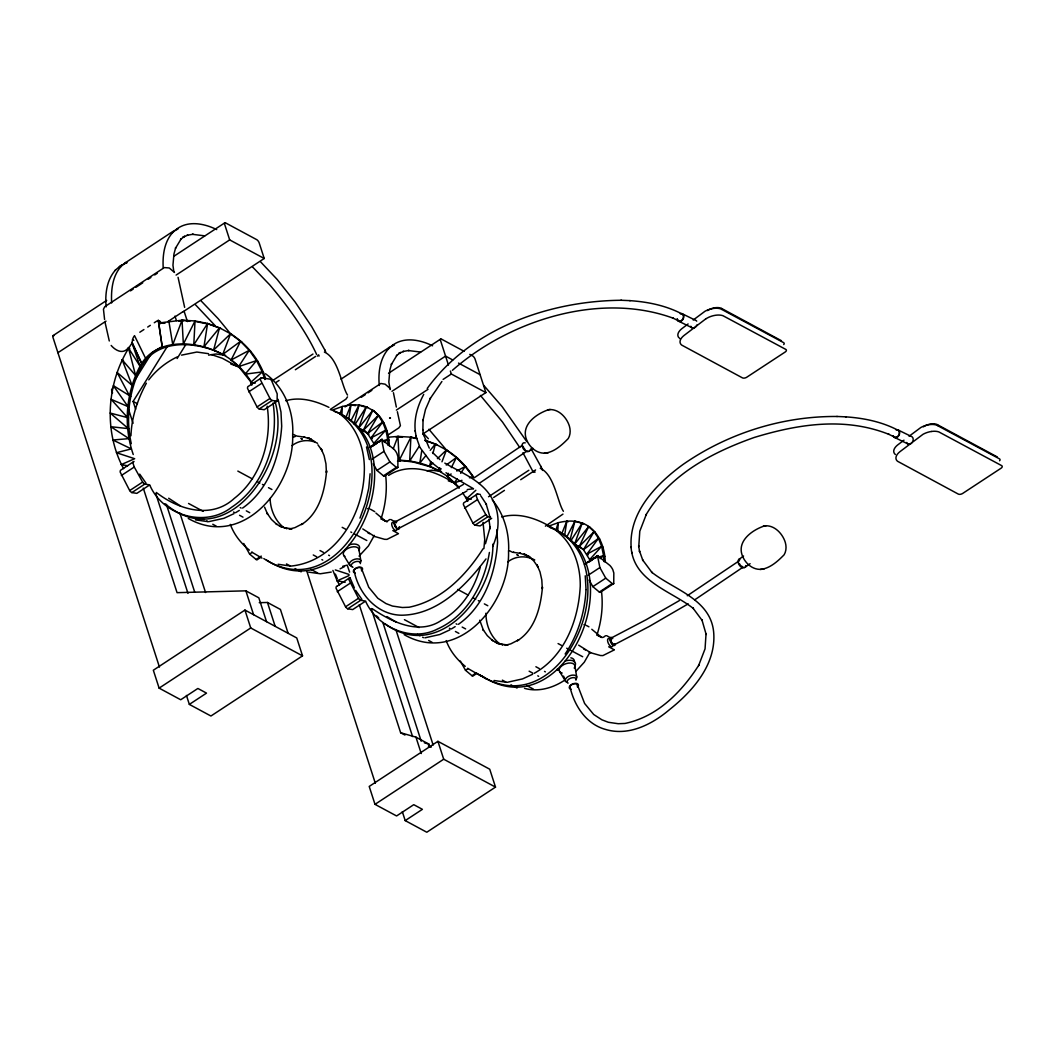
<?xml version="1.0" encoding="UTF-8"?>
<svg xmlns="http://www.w3.org/2000/svg" width="1055" height="1055" viewBox="0 0 1055 1055"><rect width="100%" height="100%" fill="white"/><g stroke="black" fill="none" stroke-linecap="round" stroke-linejoin="round"><path stroke-width="1.5" d="M397.854 467.299L397.946 456.775L396.917 453.452A6.989 2.69 56.7 0 0 394.003 449.245L381.62 439.434L383.994 451.355L389.888 461.945L396.377 467.352A3.811 1.477 56.7 0 0 397.867 467.299L384.943 475.779A3.811 1.477 56.7 0 1 383.453 475.831L376.965 470.425L373.285 463.818M613.733 583.507L613.825 572.997L612.797 569.66A6.989 2.69 56.7 0 0 609.882 565.454L597.486 555.642L599.873 567.564L605.755 578.153L612.256 583.573A3.811 1.477 56.7 0 0 613.746 583.521L600.809 591.987A3.811 1.477 56.7 0 1 599.332 592.053L592.844 586.646L589.165 580.026M277.109 401.23L277.201 393.858L271.491 380.354L270.172 379.18L261.324 377.822A6.989 2.69 56.7 0 0 260.48 379.998L269.961 398.447A3.811 1.477 56.7 0 0 272.111 400.452L277.109 401.23L264.185 409.722L259.187 408.944A3.811 1.477 56.7 0 1 257.038 406.927L247.556 388.491A6.989 2.69 56.7 0 1 248.4 386.301L261.68 377.756M134.209 336.11A6.159 2.822 -75.6 0 0 132.548 339.644L132.073 343.033L140.012 366.177L141.304 366.876C157.142 337.653 198.656 341.121 224.042 355.139C198.498 340.554 156.206 336.426 140.012 366.177C125.875 393.04 123.29 425.824 133.247 454.507M341.925 414.562L342.321 406.492C350.603 404.474 359.742 403.814 367.641 407.533L361.786 406.07M557.805 530.771L558.201 522.7C566.482 520.695 575.621 520.023 583.521 523.755L574.909 521.223L566.944 536.705M195.083 345.513L193.79 344.814L195.03 320.944L182.04 320.206L163.802 322.382A6.633 4.365 -28.2 0 1 161.178 322.54L160.07 322.25A6.04 3.983 -28.2 0 1 158.342 320.601L159.648 321.3A6.04 3.983 -28.2 0 0 161.362 322.949L162.47 323.239A6.633 4.365 -28.2 0 0 165.094 323.081M402.456 437.298L397.92 436.414L399.225 460.31C413.468 460.494 427.552 464.266 439.909 471.361L430.809 466.93L409.67 461.022L410.909 437.152L397.92 436.414L387.673 437.258M131.295 443.72C125.466 418.017 129 390.218 141.304 366.876M130.952 435.781C131.611 417.266 137.612 399.383 146.381 383.202M292.657 434.686C294.53 486.355 242.967 549.629 188.278 518.467M370.094 473.761L368.762 488.175L365.36 503.064L359.953 518.124M483.902 548.587L484.733 539.567L483.032 522.41M492.896 544.116C493.714 594.915 438.498 662.764 385.246 623.967M508.523 550.908C510.409 602.563 458.846 665.837 404.157 634.675M585.973 589.982C584.826 612.586 577.81 635.176 565.163 653.981M348.704 419.442L350.972 404.896L355.495 405.634M564.583 535.663L566.851 521.104L568.144 521.803M205.237 347.491L203.945 346.792L207.598 323.489L195.03 320.944L183.346 344.101L184.638 344.8M421.116 463.699L419.824 463L421.776 450.577M490.153 527.17L485.445 543.773M489.415 552.451C484.351 583.797 467.695 615.54 437.574 628.978C411.767 642.429 377.598 627.461 365.9 601.878M354.098 424.018L359.03 405.015L360.322 405.713M569.977 540.226L574.909 521.223M214.93 350.722L213.638 350.023L219.519 327.802L207.598 323.489L193.79 344.814M430.809 466.93L429.517 466.231L430.77 461.47M432.88 453.531L435.399 444.01L424.967 440.238M340.079 413.956L342.321 406.492L333.235 409.762M555.959 530.164L558.201 522.7L549.114 525.983L550.407 526.682M347.517 396.878L345.935 399.146L330.861 409.05M380.947 519.086C385.563 505.226 387.317 490.351 385.708 475.805M480.276 567.115C474.46 588.967 461.615 609.539 441.307 620.432C418.875 635.479 391.893 621.975 372.164 608.656M596.827 635.295C601.442 621.435 603.196 606.572 601.574 592.026M374.077 411.041L366.349 406.834L358.634 428.079L364.727 430.888L368.894 434.185L358.634 428.079L372.784 410.342C384.482 417.938 388.86 432.735 389.361 446.028M583.731 549.563L574.513 544.288L582.228 523.056C597.987 528.99 604.963 546.477 605.24 562.249M174.049 345.381L172.756 344.682L182.04 320.206L189.834 321.274M213.638 350.023L230.557 333.776L240.527 341.332L231.111 360.006L238.628 366.613L251.934 383.242C245.05 371.175 234.869 361.206 222.737 354.44L230.557 333.776C247.015 344.009 259.846 360.19 265.649 378.719M393.278 448.652L397.92 436.414M458.595 486.751L448.283 476.913L438.616 470.662L439.737 467.708M441.966 461.8L446.436 449.997C457.58 456.815 466.745 466.481 473.721 477.493L465.123 466.534L456.406 457.553L446.436 449.997L437.416 458.661M492.672 546.477C498.975 532.261 500.426 515.196 493.292 500.993C484.06 481.278 462.341 473.352 444.814 463.105M346.106 416.989L350.972 404.896M561.972 533.21L566.851 521.104M143.005 364.12L141.7 363.421L132.073 343.033C106.99 379.088 102.599 429.702 123.58 468.644M364.727 430.888L363.434 430.189L372.784 410.342C383.4 418.558 387.633 432.365 388.069 445.329M595.864 557.858L589.692 559.638L583.481 549.695L579.314 546.398L588.664 526.55L589.956 527.249M156.298 492.448C178.44 509.75 211.396 519.601 234.276 498.395C261.469 477.44 272.309 439.144 267.152 406.188M150.021 485.656C163.38 515.803 205.395 527.975 231.744 507.165C264.99 485.353 279.1 441.056 273.034 403.036M165.042 503.736C228.025 557.04 293.013 459.36 274.907 401.243M263.803 558.583C349.495 614.643 420.141 439.553 330.255 409.511M374.34 535.386L368.419 545.976L359.056 556.104M479.682 674.804C564.755 730.482 635.347 557.99 547.585 526.221M589.508 653.045L584.299 662.184L575.859 671.455M417.2 438.432L410.909 437.152L399.225 460.31L410.962 461.721M448.441 473.339L446.99 476.214L459.176 488.214M451.342 467.602L456.406 457.553L457.699 458.252M351.064 420.497L359.03 405.015M423.728 394.412C417.635 405.674 413.797 418.611 415.301 431.482M317.463 356.115L318.636 354.836L319.085 356.089M533.342 472.324L534.503 471.058L534.964 472.31M483.058 548.758C465.637 575.925 441.57 600.48 409.129 607.232L402.351 607.509L392.46 606.058L385.985 603.579L377.822 598.264L368.736 587.253L361.575 568.737M379.985 441.636L373.813 443.417L367.602 433.486L378.218 415.459L379.523 416.158M574.513 544.288L588.664 526.55L594.097 531.667L583.481 549.695L598.449 538.314L599.741 539M113.267 387.04L111.54 389.809L112.542 392.935M134.842 380.156L151.221 353.847M135.647 409.235L133.128 401.428L167.613 346.027M177.121 358.542L185.733 344.695M355.021 424.479L366.349 406.834M570.9 540.688L582.228 523.056M409.67 461.022L419.165 446.371M239.92 367.298L238.628 366.613L249.244 350.326L240.527 341.332L222.737 354.44M455.8 483.52L454.494 482.821L457.158 478.746M460.692 473.326L465.123 466.534L466.416 467.233M486.012 558.926C466.02 585.644 437.667 614.656 401.929 615.21C377.321 615.197 358.595 593.846 354.177 570.913M427.222 388.451C470.899 328.29 549.141 300.86 621.395 300.266M115.575 269.975C106.66 279.812 104.959 294.108 106.133 306.886M121.299 266.203C112.292 276.001 111.012 290.217 111.632 302.943M172.835 232.364C164.198 241.793 162.51 255.429 163.195 267.746M388.715 348.572C379.8 358.423 378.099 372.718 379.273 385.497M372.375 438.616L371.083 437.917L382.569 422.092L383.862 422.791M588.255 554.825L586.962 554.126L598.449 538.314L594.097 531.667L579.314 546.398M562.948 514.128L545.395 526.155M441.9 381.501L430.124 398.685L430.48 398.038L425.508 409.419L422.923 420.549L423.042 419.745L422.884 430.414L422.752 429.583L423.714 435.53M148.768 379.84C156.232 370.12 166.07 362.274 177.108 356.972M203.945 346.792L219.519 327.802L220.812 328.501L208.89 324.188L196.322 321.643M419.824 463L426.049 455.404M430.203 450.34L435.399 444.01L436.691 444.709L424.769 440.397M246.461 374.855L245.169 374.156L256.55 360.586L249.244 350.326L231.111 360.006L232.403 360.704M373.813 443.417L385.748 430.124L387.04 430.822M589.692 559.638L601.627 546.345L598.449 538.314M363.434 430.189L378.218 415.459M429.517 466.231L432.906 462.987M251.868 385.154L250.642 382.543L262.313 371.914L263.605 372.613M467.747 501.362L466.508 498.764L475.845 490.259M452.41 370.318C509.671 319.995 600.11 291.497 673.13 318.175L672.47 317.845L679.051 321.063M384.271 442.414L387.686 439.408L388.978 440.106M600.15 558.636L603.566 555.629L601.627 546.345L586.962 554.126M119.439 266.664L121.773 265.122M125.176 262.893L172.743 231.546L177.965 229.041M176.699 229.054C188.449 220.244 204.499 223.568 216.697 229.581M341.042 379.114L389.255 347.451M392.579 345.262C404.329 336.466 420.378 339.789 432.576 345.803M115.035 270.436L119.98 266.19M120.771 266.678L125.716 262.431M172.295 232.825L177.24 228.579M388.174 349.047L393.119 344.8M688.097 323.951L681.873 328.659A13.834 7.411 -17.9 0 0 677.996 333.868A13.359 7.161 -17.9 0 0 678.761 337.56M693.214 320.034L704.951 311.291A13.834 7.411 -17.9 0 1 713.286 308.469A13.359 7.161 -17.9 0 1 720.802 308.917L783.562 342.611A3.231 1.728 -17.9 0 1 783.733 344.563M903.977 440.172L897.752 444.88A13.834 7.411 -17.9 0 0 893.875 450.089A13.359 7.161 -17.9 0 0 895.379 454.494M909.08 436.243L920.83 427.499A13.834 7.411 -17.9 0 1 929.152 424.69A13.359 7.161 -17.9 0 1 936.682 425.139L999.441 458.833A3.231 1.728 -17.9 0 1 999.599 460.771M367.602 433.486L382.569 422.092M438.616 470.662L441.161 468.789M446.239 465.044L456.406 457.553M522.436 445.25L474.077 477.889M527.223 450.881L478.97 483.533M529.28 451.039L532.986 448.362M738.645 559.585L743.577 556.025M739.515 560.601L687.28 595.732M743.102 567.102L694.849 599.741M745.16 567.247L750.092 563.687M242.584 508.075C268.682 489.81 279.694 456.762 281.698 426.18L280.973 411.991L278.111 399.331M458.463 624.296C484.562 606.018 495.573 572.971 497.578 542.389L496.931 529.729M239.3 510.409L235.529 512.73M455.167 626.617L451.408 628.938M53.106 335.596L106.687 300.398M174.022 256.18L224.873 222.776M130.477 290.864L133.207 289.083M135.924 287.29L142.742 282.819M148.188 279.245L150.905 277.452M154.716 274.946L157.261 273.285M57.92 352.713L106.014 321.129M176.093 275.091L229.687 239.894L264.225 258.488L183.148 311.739M139.814 332.233L143.902 329.556M147.7 327.05L150.338 325.322M154.281 322.738L156.905 321.01M128.565 347.412C123.435 354.981 115.43 350.511 111.171 345.46M167.824 321.617L182.726 311.832M121.338 475.515L134.262 467.022L133.128 463.646A6.989 2.69 56.7 0 1 133.972 461.457L121.048 469.95A6.989 2.69 56.7 0 0 120.204 472.126L129.686 490.575A3.811 1.477 56.7 0 0 131.835 492.579L136.834 493.358L149.757 484.878L144.759 484.1A3.811 1.477 56.7 0 1 142.61 482.082M248.69 391.867L261.614 383.387M272.652 380.539L312.966 354.058M276.384 382.187L279.087 380.407M295.347 369.738L315.656 356.392M129.686 490.575L142.61 482.082L134.262 467.022M257.038 406.927L269.961 398.447M131.849 492.593L144.759 484.1M259.187 408.944L272.111 400.465M388.53 373.285L440.753 338.998M344.998 406.914L380.855 383.479L385.141 384.191L390.363 388.688M361.338 397.247L365.426 394.557M368.05 392.829L371.861 390.324M391.972 391.313L445.566 356.102L452.753 359.979M396.377 410.105L427.987 389.348M443.1 379.418L451.342 374.011L485.88 392.605L422.673 434.119M387.765 435.161L398.816 427.895L400.412 425.666L397.366 411.74M369.909 447.228L382.016 439.368M369.896 447.346L382.134 439.408M370.622 447.109L382.253 439.473M372.178 446.45L377.347 443.06M372.362 458.991L383.994 451.355M243.718 543.483L249.613 554.073L252.198 552.372M376.965 470.425L389.888 461.945M249.613 554.073L256.101 559.48L261.271 556.091M383.453 475.845L396.377 467.352M260.176 557.726L257.591 559.427A3.811 1.477 56.7 0 1 256.101 559.48M189.346 704.397L210.934 716.015L302.534 655.854L296.758 637.959L244.945 610.067L153.331 670.228L159.12 688.124L180.708 699.755L197.878 688.467L206.516 693.122L189.346 704.397L186.445 695.443M159.12 688.124L250.734 627.962L302.534 655.854M337.284 586.105L349.851 577.665A6.989 2.69 56.7 0 0 349.007 579.854L358.489 598.291L345.565 606.783L336.083 588.347A6.989 2.69 56.7 0 1 336.927 586.158M480.381 494.452L477.559 493.964L464.279 502.51A6.989 2.69 56.7 0 0 463.435 504.699L472.917 523.148A3.811 1.477 56.7 0 0 475.067 525.153L480.065 525.931L491.696 518.295M337.218 591.723L350.141 583.244M464.569 508.088L477.493 499.595L476.359 496.219A6.989 2.69 56.7 0 1 477.203 494.03L477.559 493.964M488.531 496.747L528.845 470.279M493.621 497.512L504.448 490.39M520.695 479.722L535.584 469.937M472.917 523.148L485.841 514.655A3.811 1.477 56.7 0 0 487.99 516.66L490.496 517.056M347.715 608.801L360.639 600.321L365.637 601.086L352.713 609.579L347.715 608.801A3.811 1.477 56.7 0 1 345.565 606.783M475.067 525.166L487.99 516.673M584.496 564.293L597.789 555.55M584.971 564.069L598.132 555.695L589.086 561.629M589.336 561.814L591.921 560.113M594.506 558.425L598.383 555.88M588.242 575.212L599.873 567.564M460.336 661.023L465.492 670.281L468.077 668.593M592.844 586.646L605.755 578.153M465.492 670.281L471.981 675.701L475.858 673.156M599.332 592.053L612.256 583.573M476.042 673.934L473.471 675.635A3.811 1.477 56.7 0 1 471.981 675.688M405.212 820.605L426.8 832.237L495.507 787.109L489.731 769.214L437.917 741.322L369.21 786.437L375 804.345L396.588 815.963L413.758 804.675L422.396 809.33L405.212 820.605L402.324 811.664M375 804.345L443.707 759.218L495.507 787.109M688.177 603.869L649.392 626.38L614.234 644.79M152.039 352.673L162.18 346.528L163.472 347.227M292.024 445.619C299.422 440.027 309.194 438.92 317.568 443.285M507.89 561.827C515.697 555.787 526.036 555.365 534.753 559.954M534.147 673.341C564.57 656.395 578.351 620.419 580.184 587.147L580.237 586.554C580.646 565.48 573.155 543.325 555.84 530.269M564.676 680.198C552.991 687.952 538.367 692.331 524.506 688.335M463.409 484.43L430.163 503.551L395.15 521.895M466.93 490.944L433.526 510.172L398.355 528.581M679.288 600.638L646.042 619.773L611.03 638.104M451.171 473.985L446.99 476.214L448.283 476.913M456.749 471.005L465.123 466.534M371.083 437.917L385.748 430.124M233.999 513.653L223.911 518.308L209.022 521.605M388.596 475.409C409.854 461.708 436.48 471.15 455.654 484.021M340.079 568.843L344.471 566.614M449.865 629.875L439.79 634.517L424.901 637.827M532.617 674.277L522.555 678.906L507.719 682.203M389.664 519.508C385.985 522.647 386.315 520.999 381.87 519.152L387.053 521.935M398.474 533.645L387.014 539.369L384.6 539.316L374.723 536.507L362.788 528.951M605.53 635.73C601.851 638.855 602.194 637.22 597.75 635.361L601.627 637.457M614.353 649.867L602.893 655.59L600.48 655.524L590.602 652.729L578.668 645.172M126.349 262.932L126.996 262.629L121.127 265.438M388.622 347.754L394.478 344.945M367.536 508.695L369.145 508.51M122.578 465.281L121.272 464.582L134.671 458.714L116.406 452.714L131.361 448.902L112.885 440.014L128.987 438.616L130.279 439.315M332.892 570.412L337.152 580.804L349.06 575.582M238.628 366.613L256.55 360.586L257.842 361.272M454.494 482.821L461.971 480.315M469.435 477.796L472.429 476.794M181.526 355.139L196.85 352.04L208.56 353.689M292.631 437.363L295.136 436.559M548.758 409.656C537.272 413.349 521.856 423.846 525.944 437.917C528.45 446.384 536.547 454.085 545.804 453.083M544.34 453.254C553.888 452.41 561.84 445.131 568.263 438.537C570.465 434.858 570.597 430.295 569.436 426.246C566.667 417.121 557.844 407.929 547.585 409.802M764.624 525.878C753.138 529.557 737.735 540.054 741.823 554.139C744.316 562.592 752.413 570.293 761.684 569.291M760.207 569.463C769.768 568.619 777.72 561.339 784.142 554.759C786.344 551.079 786.476 546.503 785.316 542.468C782.546 533.329 773.724 524.15 763.451 526.01M383.057 440.753L387.686 439.408M598.937 556.961L603.566 555.629L604.858 556.328M342.743 566.258L347.227 565.124L349.601 572.126M208.587 355.139L216.024 353.979L225.638 355.337M285.76 400.755C300.266 396.429 315.762 400.966 328.909 407.349M501.639 516.976C520.141 511.781 539.646 519.495 555.062 529.623M331.257 572.074L320.338 573.775L308.627 572.126M245.169 374.156L262.313 371.914L264.871 379.549M467.273 489.56L473.51 488.742M426.972 470.794L431.904 470.2L441.518 471.545M291.853 565.981C337.02 560.825 363.711 512.994 364.305 470.939L364.357 470.332C364.766 449.259 357.276 427.104 339.961 414.061M266.401 559.981C351.46 615.658 422.066 443.166 334.303 411.397M482.267 676.189C567.339 731.88 637.945 559.374 550.169 527.619M549.167 409.617L550.288 409.485M765.046 525.825L766.167 525.693M546.582 452.991L548.152 452.793M762.448 569.199L764.031 569.014M583.982 624.652L585.024 624.731M513.811 552.187L512.849 552.293L520.577 553.374L519.601 553.084L527.421 555.748L523.966 553.888L530.625 557.818L528.291 555.893L533.804 560.996L538.076 567.115L536.863 564.649L539.989 571.876L541.808 579.96L542.31 588.822L542.468 587.015C540.753 606.704 535.294 629.571 517.359 640.781L518.796 639.778L510.765 643.867L505.029 645.33L507.93 645.04L500.149 643.946L503.05 644.842L495.243 642.178M178.941 321.261L183.333 320.905M396.284 437.35L399.212 437.113M397.484 461.18L400.518 461.009M266.533 621.685L258.831 597.816L245.868 590.84L177.055 592.659L143.282 488.109M259.266 602.682L267.456 602.471L280.419 609.434L288.12 633.303M837.274 416.488C782.639 415.973 727.91 433.249 683.086 464.424C656.553 483.757 628.477 512.242 631.18 547.703M629.69 300.635C647.875 301.849 666.219 305.554 682.427 314.192M845.569 416.844C863.755 418.057 882.099 421.776 898.306 430.4M620.947 300.253L630.191 300.649M836.813 416.461L846.07 416.87M128.895 428.686L110.801 426.708L128.987 438.616M250.642 382.543L255.363 383.018M462.604 492.764L466.508 498.764L471.242 499.239M390.416 418.004L389.572 418.044L390.442 418.004M324.386 352.08C338.602 358.37 341.635 386.249 347.53 395.071M540.252 468.288C554.468 474.579 557.515 502.457 563.41 511.279M296.969 436.084L304.697 437.166L303.721 436.862L311.542 439.526L308.086 437.667L314.759 441.61M195.492 519.878L208.297 521.684M278.085 564.28L290.877 566.087M493.964 680.501L506.756 682.295M121.272 464.582L127.681 465.783M339.459 584.852L337.152 580.804L345.156 582.294M415.34 438.498L410.909 437.152M204.762 235.845L192.551 234.342L193.223 234.21L187.012 235.291L187.711 235.173L182.871 237.296L184.651 236.228L180.537 239.485L181.064 239.01L175.512 248.228L175.71 247.582L173.943 254.044L172.954 265.214L173.811 271.557M420.642 352.053L408.417 350.55L409.103 350.431L402.891 351.513L403.59 351.394L398.737 353.504L400.531 352.449L396.403 355.693L396.944 355.232L391.379 364.437L391.59 363.79L389.809 370.252L388.833 382.029L390.126 389.519M128.512 417.886L110.182 413.046L127.602 427.987M359.28 604.686L400.636 732.737L415.947 737.142L428.897 744.118L429.86 747.098M424.308 742.786L428.897 744.118M428.356 746.122L431.416 747.006M335.319 569.924L349.02 574.434M211.462 354.586L222.368 358.304L239.775 367.813M230.821 364.081L237.045 366.204M448.243 480.816L452.925 482.412M279.364 525.97L287.171 528.634L284.27 527.737L292.05 528.832L289.149 529.122L294.886 527.658L302.93 523.557L301.479 524.572C319.414 513.363 324.874 490.496 326.588 470.807L326.43 472.614L325.942 463.752L324.109 455.668L320.997 448.441L322.21 450.907L317.924 444.788M129.145 407.072L111.039 399.278L127.22 417.187M575.806 544.987L580.606 547.097M681.912 313.625L696.142 320.575A4.154 3.073 -64 0 1 696.709 321.168M678.299 321.037L692.528 327.986M897.792 429.833L912.021 436.783A4.154 3.073 -64 0 1 913.142 439.104M894.93 437.271L888.35 434.067L889.009 434.383C845.279 416.989 799.321 423.741 754.193 437.482C711.228 452.714 669.556 474.908 646.003 514.906L646.359 514.247L639.792 531.245L638.763 546.622L638.631 545.791L639.594 551.739L639.462 550.908L642.917 560.574L642.535 559.823L652.109 572.654L651.528 572.074C673.894 589.903 711.532 599.135 713.76 633.422C715.844 664.967 692.568 691.302 669.45 709.672C652.175 724.323 628.622 736.43 605.544 729.427C586.237 724.205 574.289 705.703 570.056 687.121M894.178 437.245L908.408 444.195M707.523 310.579A10.352 5.552 -17.9 0 1 721.554 308.429L781.452 340.739M997.318 456.96L937.381 424.677L937.724 425.6M464.121 351.315L441.504 339.143A2.967 1.147 56.7 0 0 440.555 340.594L448.454 365.056M469.765 354.348L472.587 355.878A2.967 1.147 56.7 0 1 475.093 359.188L485.88 392.605M458.516 363.078L480.104 374.696M207.598 323.489L208.89 324.188M240.527 341.332L241.832 342.031M594.097 531.667L595.389 532.366M249.244 350.326L250.549 351.025M601.627 546.345L602.919 547.044M445.975 472.746L473.339 488.623M159.648 321.3L158.356 320.601L162.18 346.528L158.224 320.153M466.508 498.764L467.813 499.463L466.244 497.063M132.548 339.644L133.84 340.343M292.578 433.922L296.033 435.781M508.457 550.143L511.912 552.002M136.886 376.16L135.594 375.461L128.512 348.084L129.818 348.783M146.54 358.344L145.247 357.658L134.552 335.688M133.365 386.051L132.06 385.352L122.169 359.821L123.475 360.52M390.772 519.482L394.662 521.566M606.651 635.69L610.542 637.787M370.437 509.209L374.723 511.649M586.316 625.43L588.914 626.815M392.816 530.573L397.986 533.368M608.682 646.794L613.865 649.577M127.84 406.373L113.36 385.655L130.767 396.403M133.128 401.428L137.44 403.749M237.837 471.084L252.514 478.996M257.249 481.621L259.833 483.019M262.431 484.416L263.288 484.878M268.471 487.661L271.926 489.52M342.189 527.342L345.644 529.201M350.827 531.997L351.684 532.459M354.282 533.856L366.81 540.516M457.712 589.455L468.394 595.205M473.128 597.842L475.713 599.227M478.311 600.625L479.168 601.086M484.351 603.882L487.806 605.741M558.069 643.563L561.524 645.423M566.693 648.205L567.564 648.68M570.148 650.065L582.69 656.738M240.25 507.6L241.12 508.062M246.303 510.844L249.745 512.704M320.008 550.539L323.463 552.398M328.646 555.181L329.503 555.642M456.129 623.808L456.986 624.27M462.169 627.066L465.624 628.925M535.887 666.747L539.342 668.606M544.525 671.389L545.382 671.864M233.498 512.031L234.368 512.493M239.551 515.288L242.993 517.148M313.256 554.97L316.711 556.829M321.894 559.612L322.751 560.086M449.377 628.239L450.234 628.714M455.417 631.497L458.872 633.356M529.135 671.178L532.59 673.037M537.773 675.833L538.63 676.295M337.152 580.804L338.444 581.503M188.542 503.459L203.219 511.359M310.843 569.304L317.515 572.891M404.421 619.667L419.099 627.58M526.722 685.513L533.395 689.1M201.545 518.203L204.143 519.601M206.727 520.999L207.598 521.46M212.78 524.256L216.222 526.115M286.485 563.937L289.94 565.797M295.123 568.579L295.98 569.041M298.578 570.439L301.163 571.836M417.424 634.424L420.022 635.809M422.607 637.207L423.464 637.668M428.647 640.464L432.102 642.324M502.365 680.145L505.82 682.005M511.002 684.787L511.86 685.262M514.458 686.647L517.042 688.045M481.317 676.215L467.589 668.29M400.636 732.737L404.962 735.058M435.399 444.01L447.729 450.696M219.519 327.802L231.849 334.475M583.718 649.01L585.42 649.933M588.888 651.792L590.602 652.729M367.839 532.801L369.54 533.725M373.022 535.584L374.723 536.507M498.699 644.038L492.026 640.095L492.804 640.741L487.318 635.664L483.071 629.598L483.48 630.415L479.735 620.221M281.487 527.038L276.146 523.887L276.924 524.533L271.452 519.456L267.205 513.376L267.601 514.194L264.568 507.165M386.855 616.555L396.403 622.199M476.227 672.945L486.5 679.011M180.524 505.991L168.681 498.224M251.723 552.082L261.996 558.148M601.337 637.246L591.802 629.281M385.457 521.038L375.923 513.073M679.499 338.273L680.37 338.853M440.41 469.449L430.836 461.879M265.478 373.734C284.125 387.132 293.356 410.342 292.802 432.88M132.06 385.352L117.092 372.415L129.462 395.704M439.961 459.637L432.471 452.41M499.569 643.735C490.443 636.495 485.959 624.692 485.893 613.245M465.255 666.351C456.868 659.56 449.905 650.83 446.212 640.609M283.69 527.526C274.986 520.59 270.383 509.433 270.093 498.448M376.582 615.935L378.745 617.94M249.376 550.143C240.988 543.338 234.025 534.621 230.333 524.388M252.646 267.06L269.764 284.903C287.461 305.62 306.016 331.244 316.658 354.559M201.109 300.899L218.24 318.755L230.452 333.67M195.386 304.658L215.352 325.89M260.519 261.772L277.096 279.364L295.176 302.099L311.739 326.694L324.914 350.128M430.255 461.299L420.193 447.808M480.421 395.427L502.483 422L519.733 447.452M428.884 429.279L446.331 449.878M423.161 433.038L428.383 438.722M174.484 272.467L169.262 267.97L164.329 267.588L104.748 306.715L103.456 309.221L104.59 319.507M483.678 385.312L502.22 406.729L526.814 441.649M122.169 359.821L135.594 375.461M480.724 495.745L486.461 504.435L486.078 503.683L490.311 518.282M492.289 499.859C503.631 513.574 508.972 531.43 508.681 549.101M355.575 590.338L361.865 599.332M139.695 474.117L145.986 483.124M393.423 392.724L396.337 407.059M128.512 348.084L140.012 366.177M559.717 671.732L565.704 681.464M343.838 555.523L349.825 565.243M522.937 452.727L532.538 470.781M530.981 448.573L540.793 466.336M429.279 448.124L423.583 434.686M477.493 499.595L485.841 514.655M256.55 360.586L262.313 371.914M132.086 342.374L141.7 363.421M541.597 468.156L542.573 470.425M325.731 351.935L324.821 349.93M540.701 466.139L541.716 468.394M349.944 577.652L354.361 587.872M419.811 447.043L416.171 436.862L415.169 430.651M335.398 574.078L337.231 578.536M721.501 308.469L721.844 309.392M563.594 676.097L565.322 680.686M577.454 684.946L584.615 703.474L593.701 714.486L601.864 719.787L608.339 722.279L618.23 723.717L624.995 723.453C657.45 716.688 681.517 692.133 698.938 664.98L698.581 665.639L705.057 648.838L706.046 633.659L706.177 634.49L701.944 619.892L702.327 620.657L692.898 607.983L693.465 608.55C670.927 590.76 633.264 581.279 631.048 546.859M450.38 371.03L451.342 374.011M437.917 741.322L443.707 759.218M395.836 629.519L433.157 745.081M382.886 622.556L421.222 741.23M264.225 258.488L259.214 242.98A2.967 1.147 56.7 0 0 256.721 239.656L225.625 222.922A2.967 1.147 56.7 0 0 224.675 224.385L229.687 239.894M415.947 737.142L421.248 753.547M371.228 608.537L412.584 736.588M306.926 571.52L375.316 783.245M184.071 311.133L187.434 321.577M174.972 316.091L176.409 320.575M267.456 602.471L275.17 626.327M245.868 590.84L253.582 614.709M244.945 610.067L250.734 627.962M179.851 512.941L205.554 592.528M166.387 504.409L194.608 591.789M128.024 407.705L133.062 423.306M155.731 493.529L187.988 593.385M159.45 667.063L52.908 337.204A2.967 1.147 56.7 0 1 53.858 335.741M184.638 307.348L178.058 277.307M109.285 340.976L105.052 322.342M488.913 519.258L490.245 528.634M366.507 446.911L369.369 459.584M574.804 665.573L576.729 676.954M358.924 549.365L360.85 560.746M168.866 321.274L172.756 344.682M631.919 552.24L632.051 553.084M416.039 436.031L416.171 436.862M159.516 320.839L159.978 323.951M603.566 555.629L603.948 561.55M585.248 575.793L586.013 589.521M182.04 320.206L183.346 344.101M745.793 565.572A5.051 3.112 54.1 0 1 739.779 565.744A5.051 3.112 54.1 0 1 740.148 558.939M612.942 644.974A4.457 2.018 63.5 0 1 610.502 646.174A4.457 2.018 63.5 0 1 607.614 640.913A4.457 2.018 63.5 0 1 609.553 638.789M613.483 644.025A2.822 1.279 63.5 0 1 611.28 641.572A2.822 1.279 63.5 0 1 611.425 638.908M615.316 643.787A4.457 2.018 63.5 0 1 612.639 644.803A4.457 2.018 63.5 0 1 609.948 639.106A4.457 2.018 63.5 0 1 612.625 638.104M614.814 644.038A3.719 1.701 63.1 0 1 612.243 643.867A3.719 1.701 63.1 0 1 610.37 639.277A3.719 1.701 63.1 0 1 612.625 638.657M742.496 566.614A3.719 2.281 54.1 0 1 741.019 565.797M740.346 565.124A3.719 2.281 54.1 0 1 739.357 563.489M567.511 682.44A6.013 3.31 -20.4 0 1 566.469 677.838A6.013 3.31 -20.4 0 1 574.527 675.213A6.013 3.31 -20.4 0 1 575.582 679.802M568.038 683.192A4.813 2.651 -20.4 0 1 570.504 678.22A4.813 2.651 -20.4 0 1 576.254 679.842M565.19 661.037A9.548 5.262 -20.4 0 1 573.617 661.063A9.548 5.262 -20.4 0 1 574.804 666.219M557.924 670.387A9.548 5.262 -20.4 0 1 557.317 669.16M570.834 657.806A9.548 5.262 -20.4 0 1 574.316 662.013M562.196 673.077A8.229 4.537 -20.4 0 1 560.363 667.222A8.229 4.537 -20.4 0 1 570.636 663.015A8.229 4.537 -20.4 0 1 574.263 668.145M571.045 689.218A4.813 2.651 -20.4 0 1 570.201 685.539A4.813 2.651 -20.4 0 1 576.65 683.429A4.813 2.651 -20.4 0 1 577.494 687.108M931.354 431.482A13.359 7.161 -17.9 0 1 938.871 431.93L1001.643 465.624A3.231 1.728 -17.9 0 1 1000.971 468.275L962.688 493.424A3.231 1.728 -17.9 0 1 958.296 494.083L897.568 461.286A13.359 7.161 -17.9 0 1 896.077 456.881A13.834 7.411 -17.9 0 1 899.955 451.672L923.019 434.291A13.834 7.411 -17.9 0 1 931.354 431.482M923.402 426.787A10.352 5.552 -17.9 0 1 937.433 424.651M913.103 440.12A4.154 3.073 -64 0 1 912.826 441.161M912.351 442.137A4.154 3.073 -64 0 1 906.72 442.467M896.104 429.926A4.154 3.073 -64 0 1 899.612 432.181A4.154 3.073 -64 0 1 897.146 437.232A4.154 3.073 -64 0 1 893.216 435.86M897.634 430.084A3.864 2.849 -64 0 1 898.596 435.372A3.864 2.849 -64 0 1 893.73 436.401M571.507 684.827A3.864 2.07 -17.9 0 1 576.043 683.838A3.864 2.07 -17.9 0 1 577.191 686.106M570.293 687.609A3.864 2.07 -17.9 0 1 570.056 686.568M570.32 685.961A3.864 2.07 -17.9 0 1 570.821 685.368M360.639 600.308A3.811 1.477 56.7 0 1 358.489 598.304M529.729 450.3A5.051 3.112 54.1 0 1 523.135 448.467A5.051 3.112 54.1 0 1 525.232 442.849M397.062 528.766A4.457 2.018 63.5 0 1 394.623 529.966A4.457 2.018 63.5 0 1 391.748 524.704A4.457 2.018 63.5 0 1 393.686 522.581M396.324 526.907A2.822 1.279 63.5 0 1 395.282 525.021M395.546 522.687A2.822 1.279 63.5 0 1 396.311 522.805M399.344 526.63A4.457 2.018 63.5 0 1 397.234 528.937A4.457 2.018 63.5 0 1 394.082 523.201A4.457 2.018 63.5 0 1 396.746 521.895M398.948 527.83A3.719 1.701 63.1 0 1 395.15 525.838A3.719 1.701 63.1 0 1 396.166 522.04M525.139 449.588A3.719 2.281 54.1 0 1 524.467 448.916M523.9 448.124A3.719 2.281 54.1 0 1 523.227 446.423M351.632 566.219A6.013 3.31 -20.4 0 1 350.3 561.946A6.013 3.31 -20.4 0 1 357.803 558.886A6.013 3.31 -20.4 0 1 360.454 562.618M351.566 566.509A4.813 2.651 -20.4 0 1 355.219 561.788A4.813 2.651 -20.4 0 1 360.375 563.621M353.003 567.287A4.813 2.651 -20.4 0 1 352.159 566.983M349.31 544.828A9.548 5.262 -20.4 0 1 357.75 544.842A9.548 5.262 -20.4 0 1 358.924 549.998M344.866 556.341A8.229 4.537 -20.4 0 1 349.086 547.835A8.229 4.537 -20.4 0 1 358.924 550.605M355.166 573.01A4.813 2.651 -20.4 0 1 354.322 569.331A4.813 2.651 -20.4 0 1 360.784 567.221A4.813 2.651 -20.4 0 1 361.614 570.9M696.946 324.94A4.154 3.073 -64 0 1 693.768 328.013A4.154 3.073 -64 0 1 690.854 326.246M680.238 313.717A4.154 3.073 -64 0 1 683.759 316.289A4.154 3.073 -64 0 1 680.699 321.287A4.154 3.073 -64 0 1 677.165 318.716M681.003 313.783A3.864 2.849 -64 0 1 682.717 319.164A3.864 2.849 -64 0 1 677.495 319.454M354.19 570.346A3.864 2.07 -17.9 0 1 358.871 567.537A3.864 2.07 -17.9 0 1 361.311 569.885M705.637 318.992L684.075 335.45A13.834 7.411 -17.9 0 0 680.185 340.66A13.359 7.161 -17.9 0 0 681.688 345.077L742.43 377.861A3.231 1.728 -17.9 0 0 746.795 377.202L785.105 352.067A3.231 1.728 -17.9 0 0 785.777 349.39L722.992 315.722A13.359 7.161 -17.9 0 0 715.475 315.274A13.834 7.411 -17.9 0 0 707.153 318.082L705.637 318.992M301.216 438.577L302.073 439.038L301.216 438.577M517.095 554.785L517.952 555.247L517.095 554.785"/></g></svg>
